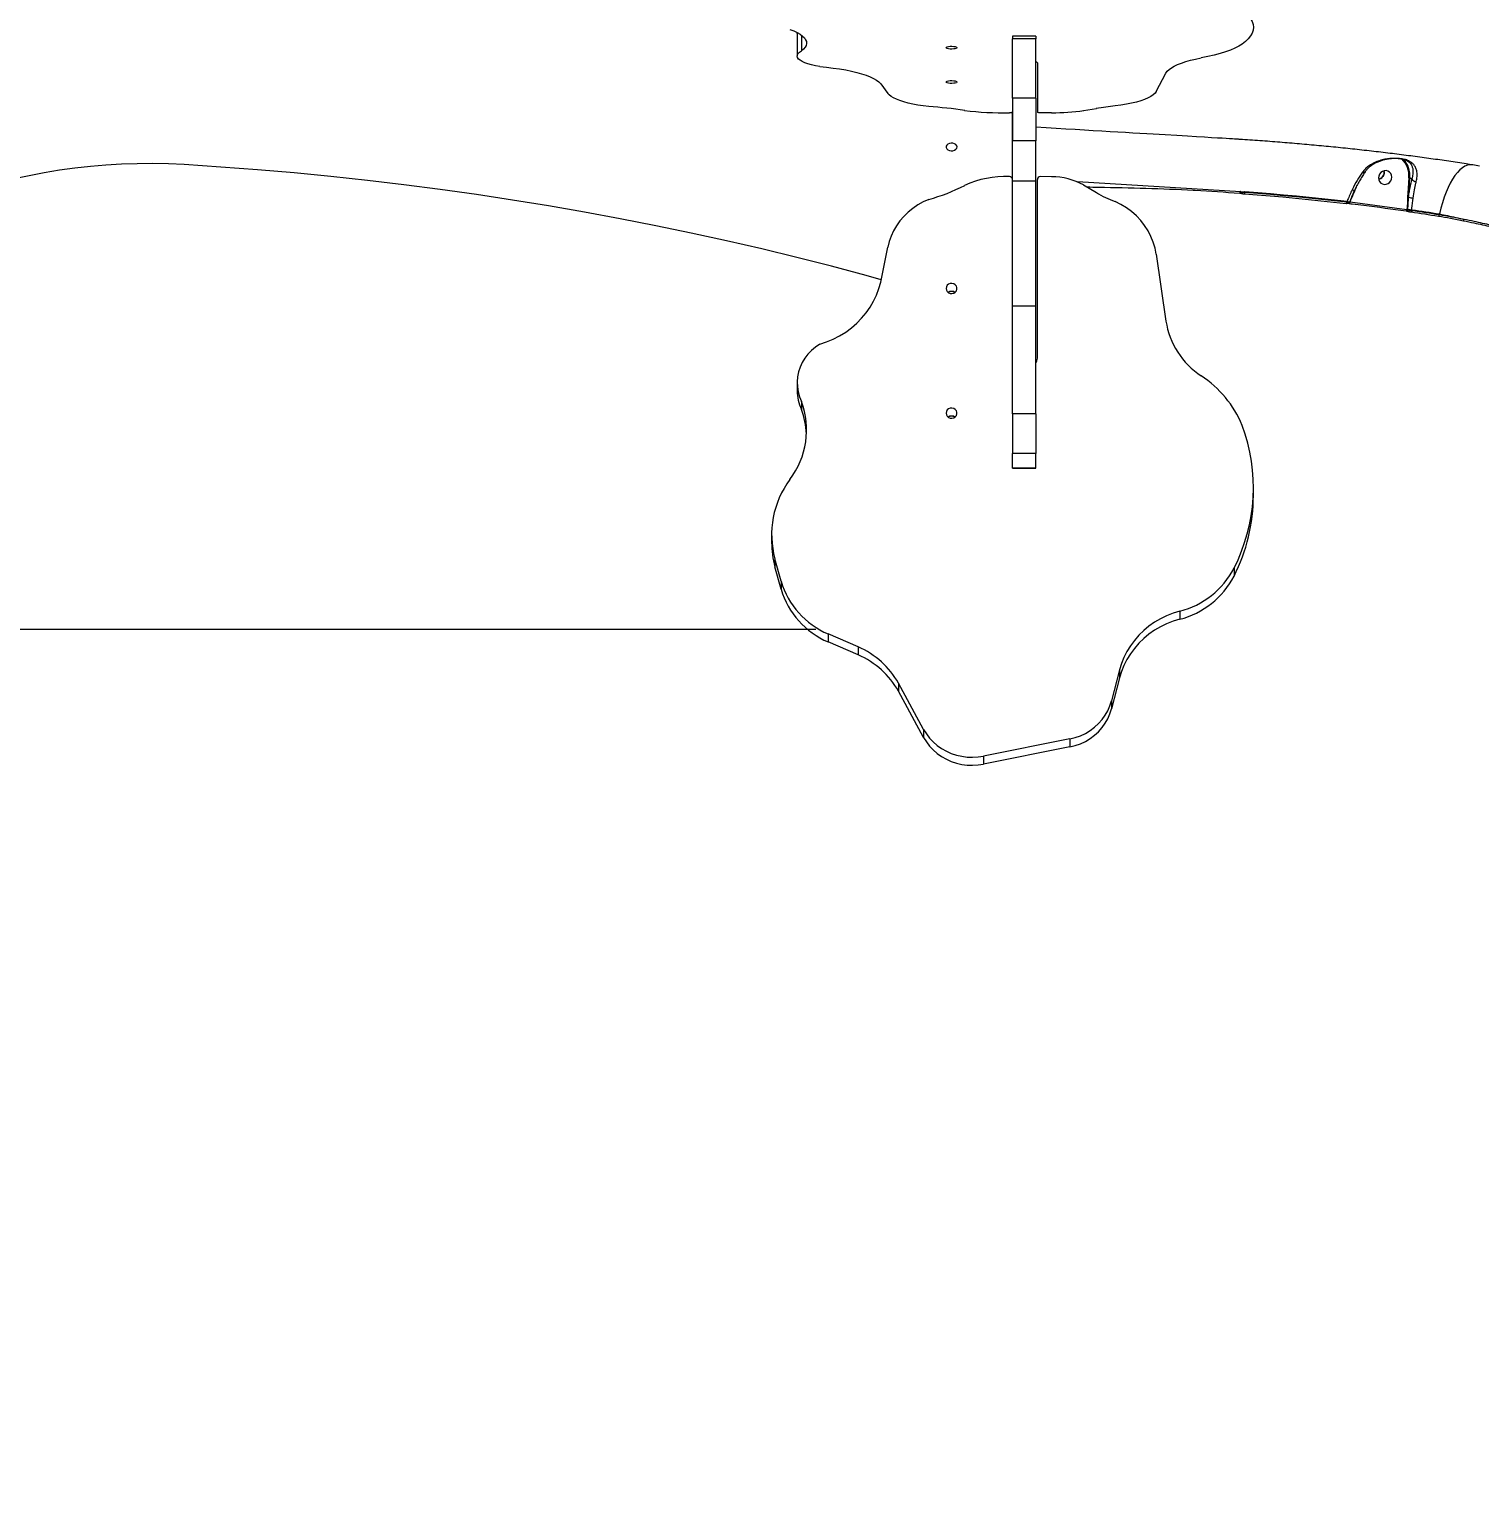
# Model space of a CAD drawing. Header units: millimetres. Extents: x -8422 to 28150, y -6982 to 5510.
# Drawn here: x 1630 to 2559, y 201 to 1146 of the extents above; entities that cross this region are included whole.
import ezdxf

# ---------------------------------------------------------------- set-up
doc = ezdxf.new("R2010")
doc.units = ezdxf.units.MM
for name, color, linetype in [('DIKOM_ОБЪЕКТ', 7, 'Continuous'), ('DIKOM_РАЗМЕР_ЗОНА', 7, 'Continuous'), ('DIKOM_РАЗМЕР_ОБЪЕКТА', 7, 'Continuous')]:
    doc.layers.add(name, color=color, linetype=linetype)
doc.styles.add('style1', font='arial.ttf', dxfattribs={"width": 0.8})
doc.dimstyles.new('1-50', dxfattribs={"dimtxt": 300, "dimasz": 200, "dimexe": 100, "dimexo": 0, "dimgap": 100, "dimtad": 1, "dimdec": 0, "dimtxsty": 'style1', "dimcen": 0, "dimclrd": 7, "dimclre": 7, "dimadec": 1, "dimazin": 2, "dimtfac": 1, "dimtdec": 0, "dimtmove": 1, "dimatfit": 3, "dimfxl": 0, "dimlwd": 25, "dimlwe": 18, "dimarcsym": 0})

# ---------------------------------------------------------------- blocks, each defined once
blk = doc.blocks.new('*D1')
at = {"layer": 'Defpoints', "color": 0, "transparency": 16777216}
for p in [(-5348.28, 1737.01), (6047.45, 1360.22), (6047.45, -3315.33)]:
    blk.add_point(p, dxfattribs=at)
at = {"layer": 'DIKOM_РАЗМЕР_ОБЪЕКТА', "color": 7, "lineweight": 18, "transparency": 16777216}
for p, q in [((-5348.28, 1737.01), (-5348.28, -3415.33)), ((6047.45, 1360.22), (6047.45, -3415.33))]:
    blk.add_line(p, q, dxfattribs=at)
at = {"layer": 'DIKOM_РАЗМЕР_ОБЪЕКТА', "color": 7, "lineweight": 25, "transparency": 16777216}
blk.add_line((-5148.28, -3315.33), (5847.45, -3315.33), dxfattribs=at)
at = {"layer": 'DIKOM_РАЗМЕР_ОБЪЕКТА', "color": 7, "transparency": 16777216}
for points in [[(-5148.28, -3282), (-5148.28, -3348.67), (-5348.28, -3315.33)], [(5847.45, -3282), (5847.45, -3348.67), (6047.45, -3315.33)]]:
    blk.add_solid(points, dxfattribs=at)
at = {"layer": 'DIKOM_РАЗМЕР_ОБЪЕКТА', "color": 0, "transparency": 16777216, "insert": (349.59, -3062.16), "char_height": 300, "attachment_point": 5, "style": 'style1'}
blk.add_mtext('11400', dxfattribs=at)
blk = doc.blocks.new('*D2')
at = {"layer": 'Defpoints', "color": 0, "transparency": 16777216}
for p in [(8043.93, 833.91), (-7345.5, 649.01), (8043.93, -5007.33)]:
    blk.add_point(p, dxfattribs=at)
at = {"layer": 'DIKOM_РАЗМЕР_ЗОНА', "color": 7, "lineweight": 18, "transparency": 16777216}
for p, q in [((8043.93, 833.91), (8043.93, -5107.33)), ((-7345.5, 649.01), (-7345.5, -5107.33))]:
    blk.add_line(p, q, dxfattribs=at)
at = {"layer": 'DIKOM_РАЗМЕР_ЗОНА', "color": 7, "lineweight": 25, "transparency": 16777216}
blk.add_line((-7145.5, -5007.33), (7843.93, -5007.33), dxfattribs=at)
at = {"layer": 'DIKOM_РАЗМЕР_ЗОНА', "color": 7, "transparency": 16777216}
for points in [[(-7145.5, -4974), (-7145.5, -5040.67), (-7345.5, -5007.33)], [(7843.93, -4974), (7843.93, -5040.67), (8043.93, -5007.33)]]:
    blk.add_solid(points, dxfattribs=at)
at = {"layer": 'DIKOM_РАЗМЕР_ЗОНА', "color": 0, "transparency": 16777216, "insert": (349.22, -4754.16), "char_height": 300, "attachment_point": 5, "style": 'style1'}
blk.add_mtext('15400', dxfattribs=at)

msp = doc.modelspace()

# ---------------------------------------------------------------- linework, layer by layer
at = {"layer": 'DIKOM_ОБЪЕКТ', "color": 7, "linetype": 'Continuous', "lineweight": 15}
for p, q in [((2121.74, 1143.89), (2121.81, 1144.42)), ((2121.74, 1143.89), (2121.74, 1129.4)), ((2124.49, 1142.75), (2124.49, 1132.7)), ((2274.71, 1142.19), (2259.71, 1142.19)), ((2259.71, 1142.19), (2259.71, 1140.54)), ((2274.71, 1140.54), (2259.71, 1140.54)), ((2259.71, 1102.44), (2259.71, 1140.54)), ((2274.71, 1142.19), (2274.71, 1140.54)), ((2274.71, 1102.44), (2274.71, 1140.54)), ((2275.71, 1125.07), (2275.71, 1093.55)), ((2351.92, 1106.72), (2358.16, 1118.52)), ((2175.35, 1111.63), (2179.78, 1105.51)), ((2274.71, 1102.44), (2259.71, 1102.44)), ((2259.71, 1102.44), (2259.71, 1075.08)), ((2274.71, 1102.44), (2274.71, 1075.08)), ((2259.71, 1050.41), (2259.71, 1093.51)), ((2284.86, 1093.05), (2277.72, 1093.03)), ((2305.36, 1094.48), (2313.53, 1095.84)), ((2274.71, 1075.08), (2259.71, 1075.08)), ((2259.71, 1049.26), (2259.71, 1075.08)), ((2274.71, 1049.26), (2274.71, 1075.08)), ((2274.71, 1049.26), (2259.71, 1049.26)), ((2259.71, 969.08), (2259.71, 1049.26)), ((2274.71, 969.08), (2274.71, 1049.26)), ((2275.71, 935.84), (2275.71, 1050.26)), ((2284.86, 1052.1), (2277.72, 1052.14)), ((2513.85, 1051.46), (2513.17, 1041.56)), ((2513.8, 1041.46), (2514.48, 1051.36)), ((2515.71, 1050.6), (2514.48, 1051.36)), ((2406.2, 1042.34), (2301.39, 1048.74)), ((2305.36, 1046.89), (2313.53, 1041.95)), ((2405.71, 1042.49), (2405.72, 1042.37)), ((2408.72, 1041.93), (2408.64, 1042.59)), ((2479.4, 1043.61), (2480.28, 1045.71)), ((2480.28, 1045.71), (2480.58, 1046.46)), ((2513.17, 1041.56), (2513.05, 1039.3)), ((2474.25, 1036.36), (2474, 1035.74)), ((2475.28, 1035.03), (2475.36, 1035.08)), ((2475.65, 1034.9), (2475.7, 1034.89)), ((2475.86, 1035.9), (2475.71, 1035.53)), ((2476.12, 1035.69), (2476.16, 1035.81)), ((2512.6, 1030.93), (2476.12, 1035.69)), ((2512.62, 1031.29), (2512.6, 1030.93)), ((2515.72, 1030.29), (2515.77, 1030.94)), ((2533.46, 1028.25), (2533.29, 1027.61)), ((2175.35, 984.62), (2179.78, 1006.85)), ((2351.92, 1002.45), (2358.16, 959.61)), ((2274.71, 969.08), (2259.71, 969.08)), ((2259.71, 900.09), (2259.71, 969.08)), ((2274.71, 900.09), (2274.71, 969.08)), ((2121.74, 920.12), (2121.74, 914.99)), ((2124.49, 908.14), (2124.49, 903.01)), ((2274.71, 900.09), (2259.71, 900.09)), ((2259.71, 900.09), (2259.71, 874.76)), ((2274.71, 900.09), (2274.71, 874.76)), ((2274.71, 874.76), (2259.71, 874.76)), ((2259.71, 865.42), (2259.71, 874.76)), ((2274.71, 865.42), (2274.71, 874.76)), ((2274.71, 865.42), (2259.71, 865.42)), ((2259.71, 865.42), (2259.71, 865.33)), ((2259.71, 865.33), (2274.71, 865.33)), ((2274.71, 865.42), (2274.71, 865.33)), ((2414.15, 847.9), (2414.15, 853.03)), ((2105.4, 822.91), (2105.4, 817.78)), ((2111.59, 792.85), (2107.54, 807.28)), ((2107.54, 807.28), (2107.54, 802.15)), ((2111.59, 787.72), (2107.54, 802.15)), ((2401.75, 801.29), (2401.75, 796.16)), ((2111.59, 792.85), (2111.59, 787.72)), ((2366.96, 773.7), (2366.96, 768.56)), ((2133.71, 762.01), (1489.71, 762.01)), ((2160.86, 750.78), (2141.66, 759.14)), ((2141.66, 759.14), (2141.66, 754.01)), ((2160.86, 745.65), (2141.66, 754.01)), ((2160.86, 750.78), (2160.86, 745.65)), ((2328.42, 736.15), (2323.28, 716.26)), ((2328.42, 731.02), (2323.28, 711.13)), ((2328.42, 736.15), (2328.42, 731.02)), ((2202.83, 697.96), (2186.67, 727.51)), ((2186.67, 727.51), (2186.67, 722.38)), ((2202.83, 692.83), (2186.67, 722.38)), ((2323.28, 716.26), (2323.28, 711.13)), ((2202.83, 697.96), (2202.83, 692.83)), ((2296.54, 691.86), (2241.23, 680.82)), ((2296.54, 691.86), (2296.54, 686.73)), ((2296.54, 686.73), (2241.23, 675.69)), ((2241.23, 680.82), (2241.23, 675.69))]:
    msp.add_line(p, q, dxfattribs=at)
at = {"layer": 'DIKOM_ОБЪЕКТ', "color": 7, "linetype": 'Continuous', "lineweight": 15, "flags": 128}
for points in [[(2401.75, 1162.13), (2404.63, 1160.44), (2407.14, 1158.7), (2409.28, 1156.94), (2411.04, 1155.15), (2412.41, 1153.33), (2413.38, 1151.5), (2413.97, 1149.66), (2414.15, 1147.81), (2413.94, 1145.96), (2413.33, 1144.12), (2412.33, 1142.29), (2410.93, 1140.48), (2409.15, 1138.69), (2406.98, 1136.93)], [(2117.08, 1146.5), (2119.59, 1145.49), (2121.8, 1144.42), (2123.67, 1143.32), (2125.2, 1142.18), (2126.38, 1141.02), (2127.2, 1139.83), (2127.66, 1138.63), (2127.75, 1137.42), (2127.48, 1136.22), (2126.84, 1135.03), (2125.84, 1133.85), (2124.49, 1132.7)], [(2217.21, 1134.77), (2217.4, 1135.06), (2217.95, 1135.33), (2218.8, 1135.53), (2219.85, 1135.65), (2221, 1135.67), (2222.12, 1135.6), (2223.08, 1135.44), (2223.79, 1135.2), (2224.16, 1134.92), (2224.16, 1134.62), (2223.79, 1134.34), (2223.08, 1134.1), (2222.12, 1133.94), (2221, 1133.87), (2219.85, 1133.89), (2218.8, 1134.01), (2217.95, 1134.21), (2217.4, 1134.48), (2217.21, 1134.77)], [(2406.98, 1136.93), (2404.84, 1135.64), (2402.33, 1134.39), (2399.49, 1133.19), (2396.32, 1132.05), (2392.83, 1130.98), (2389.06, 1129.97), (2385.01, 1129.03), (2380.71, 1128.18)], [(2136.26, 1122.6), (2133.47, 1123.11), (2130.92, 1123.7), (2128.63, 1124.36), (2126.63, 1125.07), (2124.95, 1125.85), (2123.61, 1126.66), (2122.62, 1127.51), (2122, 1128.37), (2121.75, 1129.26), (2121.88, 1130.14), (2122.38, 1131.02), (2123.25, 1131.87), (2124.49, 1132.7)], [(2274.71, 1125.92), (2275.25, 1125.66), (2275.6, 1125.37), (2275.71, 1125.07)], [(2358.16, 1118.52), (2358.95, 1119.66), (2360.1, 1120.78), (2361.59, 1121.88), (2363.42, 1122.93), (2365.58, 1123.95), (2368.06, 1124.92), (2370.82, 1125.83), (2373.87, 1126.68), (2377.17, 1127.46), (2380.71, 1128.18)], [(2136.26, 1122.6), (2140.65, 1122.2), (2144.89, 1121.72), (2148.97, 1121.14), (2152.86, 1120.48), (2156.52, 1119.74), (2159.94, 1118.92), (2163.09, 1118.04), (2165.95, 1117.09), (2168.51, 1116.08), (2170.74, 1115.03), (2172.63, 1113.93), (2174.17, 1112.8), (2175.35, 1111.63)], [(2217.21, 1112.77), (2217.4, 1113.06), (2217.95, 1113.33), (2218.8, 1113.53), (2219.85, 1113.65), (2221, 1113.67), (2222.12, 1113.6), (2223.08, 1113.44), (2223.79, 1113.2), (2224.16, 1112.92), (2224.16, 1112.62), (2223.79, 1112.34), (2223.08, 1112.1), (2222.12, 1111.94), (2221, 1111.87), (2219.85, 1111.89), (2218.8, 1112.01), (2217.95, 1112.21), (2217.4, 1112.48), (2217.21, 1112.77)], [(2351.92, 1106.72), (2351.15, 1105.65), (2350.02, 1104.59), (2348.52, 1103.57), (2346.67, 1102.59), (2344.49, 1101.65), (2341.99, 1100.77), (2339.2, 1099.95), (2336.13, 1099.2), (2332.81, 1098.52), (2329.27, 1097.93), (2325.54, 1097.42)], [(2206.09, 1097.06), (2202.51, 1097.51), (2199.1, 1098.03), (2195.88, 1098.63), (2192.88, 1099.3), (2190.13, 1100.04), (2187.64, 1100.84), (2185.43, 1101.69), (2183.53, 1102.59), (2181.95, 1103.53), (2180.69, 1104.51), (2179.78, 1105.51)], [(2259.71, 1093.53), (2259.67, 1093.43), (2259.57, 1093.33), (2259.39, 1093.25), (2259.15, 1093.17), (2258.86, 1093.1), (2258.53, 1093.06), (2258.17, 1093.02), (2257.79, 1093.01)], [(2277.72, 1093.03), (2277.33, 1093.04), (2276.95, 1093.07), (2276.61, 1093.12), (2276.3, 1093.18), (2276.05, 1093.26), (2275.86, 1093.35), (2275.75, 1093.45), (2275.71, 1093.55)], [(2224.22, 1071.16), (2224.03, 1071.97), (2223.48, 1072.69), (2222.63, 1073.24), (2221.58, 1073.57), (2220.43, 1073.63), (2219.31, 1073.43), (2218.35, 1072.99), (2217.64, 1072.34), (2217.27, 1071.57), (2217.27, 1070.76), (2217.64, 1069.98), (2218.35, 1069.34), (2219.31, 1068.89), (2220.43, 1068.69), (2221.58, 1068.76), (2222.63, 1069.09), (2223.48, 1069.64), (2224.03, 1070.36), (2224.22, 1071.16)], [(1728.79, 1059.83), (1718.79, 1060.27), (1708.76, 1060.46), (1698.73, 1060.39), (1688.72, 1060.06), (1678.72, 1059.47), (1668.77, 1058.63), (1658.86, 1057.53), (1649.01, 1056.19), (1639.24, 1054.59), (1629.56, 1052.74), (1619.98, 1050.64), (1610.51, 1048.3), (1601.17, 1045.72), (1591.97, 1042.9), (1582.91, 1039.85), (1574.02, 1036.57), (1565.3, 1033.06), (1556.77, 1029.34), (1548.43, 1025.39)], [(2175.65, 986.11), (2165.91, 988.79), (2143.74, 994.7), (2121.46, 1000.37), (2099.05, 1005.81), (2076.54, 1011.01), (2053.91, 1015.97), (2031.19, 1020.7), (2008.37, 1025.18), (1985.45, 1029.42), (1962.45, 1033.41), (1939.37, 1037.16), (1916.21, 1040.67), (1892.98, 1043.93), (1869.68, 1046.95), (1846.32, 1049.71), (1822.91, 1052.24), (1799.44, 1054.51), (1775.93, 1056.53), (1752.38, 1058.31), (1728.79, 1059.83)], [(2554.25, 1059.72), (2552.86, 1059.77), (2551.3, 1059.48), (2549.71, 1058.83), (2548.1, 1057.83), (2546.5, 1056.49), (2544.91, 1054.82), (2543.34, 1052.83), (2541.82, 1050.54), (2540.36, 1047.98), (2538.96, 1045.16), (2537.65, 1042.12), (2536.43, 1038.88), (2535.32, 1035.46), (2534.33, 1031.91), (2533.46, 1028.25)], [(2498.07, 1047.17), (2499.29, 1047.25), (2500.46, 1047.68), (2501.48, 1048.43), (2502.28, 1049.43), (2502.78, 1050.6), (2502.96, 1051.86), (2502.78, 1053.09), (2502.27, 1054.19), (2501.47, 1055.09), (2500.45, 1055.7), (2499.28, 1055.97), (2498.06, 1055.89), (2496.9, 1055.45), (2495.87, 1054.71), (2495.08, 1053.71), (2494.57, 1052.53), (2494.4, 1051.28), (2494.57, 1050.05), (2495.08, 1048.94), (2495.88, 1048.05), (2496.91, 1047.44), (2498.07, 1047.17)], [(2405.47, 1041.56), (2405.5, 1041.55), (2405.54, 1041.58), (2405.57, 1041.64), (2405.61, 1041.74), (2405.64, 1041.86), (2405.67, 1042.01), (2405.7, 1042.18), (2405.72, 1042.37)], [(2408.44, 1041.12), (2408.47, 1041.11), (2408.51, 1041.14), (2408.55, 1041.2), (2408.59, 1041.3), (2408.63, 1041.42), (2408.67, 1041.58), (2408.69, 1041.75), (2408.72, 1041.93)], [(2408.44, 1041.12), (2416.69, 1040.49), (2424.91, 1039.81), (2433.1, 1039.1), (2441.26, 1038.35), (2449.39, 1037.56), (2457.49, 1036.72), (2465.55, 1035.85), (2473.58, 1034.94)], [(2408.64, 1042.59), (2416.95, 1041.95), (2425.23, 1041.27), (2433.48, 1040.55), (2441.71, 1039.8), (2449.9, 1039), (2458.05, 1038.16), (2466.17, 1037.28), (2474.25, 1036.36)], [(2474, 1035.74), (2465.96, 1036.65), (2457.88, 1037.52), (2449.77, 1038.36), (2441.62, 1039.15), (2433.44, 1039.9), (2425.23, 1040.62), (2416.99, 1041.29), (2408.72, 1041.93)], [(2479.4, 1043.61), (2479.33, 1043.64), (2479.26, 1043.66), (2479.21, 1043.68), (2479.16, 1043.7), (2479.13, 1043.71), (2479.1, 1043.71), (2479.1, 1043.71), (2479.1, 1043.7)], [(2206.09, 1037.51), (2202.51, 1035.9), (2199.1, 1034), (2195.88, 1031.82), (2192.88, 1029.39), (2190.13, 1026.7), (2187.64, 1023.8), (2185.43, 1020.7), (2183.53, 1017.43), (2181.95, 1014.02), (2180.69, 1010.48), (2179.78, 1006.85)], [(2351.92, 1002.45), (2351.15, 1006.35), (2350.02, 1010.17), (2348.52, 1013.88), (2346.67, 1017.45), (2344.49, 1020.85), (2341.99, 1024.05), (2339.2, 1027.03), (2336.13, 1029.75), (2332.81, 1032.21), (2329.27, 1034.37), (2325.54, 1036.23)], [(2473.58, 1034.94), (2473.63, 1034.93), (2473.69, 1034.96), (2473.76, 1035.02), (2473.82, 1035.11), (2473.87, 1035.24), (2473.92, 1035.39), (2473.97, 1035.55), (2474, 1035.74)], [(2475.7, 1034.89), (2475.72, 1034.89), (2475.78, 1034.91), (2475.85, 1034.97), (2475.91, 1035.07), (2475.98, 1035.19), (2476.03, 1035.34), (2476.08, 1035.51), (2476.12, 1035.69)], [(2512.11, 1030.15), (2512.17, 1030.13), (2512.24, 1030.16), (2512.31, 1030.22), (2512.38, 1030.31), (2512.44, 1030.43), (2512.5, 1030.58), (2512.56, 1030.75), (2512.6, 1030.93)], [(2513.1, 1030.73), (2513.11, 1030.85), (2513.14, 1031.23)], [(2515.2, 1029.51), (2515.27, 1029.49), (2515.34, 1029.52), (2515.42, 1029.58), (2515.49, 1029.67), (2515.56, 1029.79), (2515.62, 1029.94), (2515.68, 1030.11), (2515.72, 1030.29)], [(2533.29, 1027.61), (2531.11, 1027.96), (2528.92, 1028.3), (2526.73, 1028.64), (2524.54, 1028.97), (2522.34, 1029.31), (2520.14, 1029.64), (2517.93, 1029.96), (2515.72, 1030.29)], [(2515.77, 1030.94), (2517.99, 1030.61), (2520.21, 1030.29), (2522.43, 1029.95), (2524.64, 1029.62), (2526.85, 1029.28), (2529.06, 1028.94), (2531.26, 1028.6), (2533.46, 1028.25)], [(2515.2, 1029.51), (2517.4, 1029.18), (2519.61, 1028.86), (2521.8, 1028.53), (2524, 1028.2), (2526.19, 1027.86), (2528.37, 1027.52), (2530.55, 1027.18), (2532.73, 1026.84)], [(2532.73, 1026.84), (2532.8, 1026.83), (2532.88, 1026.85), (2532.96, 1026.91), (2533.04, 1027), (2533.12, 1027.12), (2533.19, 1027.27), (2533.24, 1027.43), (2533.29, 1027.61)], [(2136.26, 944.78), (2140.65, 946.23), (2144.89, 948.01), (2148.97, 950.1), (2152.86, 952.5), (2156.52, 955.19), (2159.94, 958.15), (2163.09, 961.36), (2165.95, 964.8), (2168.51, 968.45), (2170.74, 972.28), (2172.63, 976.27), (2174.17, 980.39), (2175.35, 984.62)], [(2217.21, 980.49), (2217.4, 979.42), (2217.95, 978.47), (2218.8, 977.73), (2219.85, 977.3), (2221, 977.21), (2222.12, 977.48), (2223.08, 978.07), (2223.79, 978.92), (2224.16, 979.95), (2224.16, 981.03), (2223.79, 982.05), (2223.08, 982.91), (2222.12, 983.5), (2221, 983.76), (2219.85, 983.68), (2218.8, 983.24), (2217.95, 982.51), (2217.4, 981.55), (2217.21, 980.49)], [(2136.26, 944.78), (2133.47, 942.93), (2130.92, 940.8), (2128.63, 938.42), (2126.63, 935.81), (2124.95, 933.01), (2123.61, 930.06), (2122.62, 926.99), (2122, 923.83), (2121.75, 920.63), (2121.88, 917.42), (2122.38, 914.24), (2123.25, 911.14), (2124.49, 908.14)], [(2217.21, 900.61), (2217.4, 899.55), (2217.95, 898.59), (2218.8, 897.86), (2219.85, 897.42), (2221, 897.34), (2222.12, 897.6), (2223.08, 898.19), (2223.79, 899.05), (2224.16, 900.07), (2224.16, 901.15), (2223.79, 902.18), (2223.08, 903.03), (2222.12, 903.63), (2221, 903.89), (2219.85, 903.8), (2218.8, 903.37), (2217.95, 902.63), (2217.4, 901.68), (2217.21, 900.61)], [(2366.96, 773.7), (2362.71, 772.39), (2358.58, 770.77), (2354.61, 768.83), (2350.81, 766.6), (2347.22, 764.09), (2343.87, 761.31), (2340.76, 758.28), (2337.92, 755.03), (2335.38, 751.57), (2333.14, 747.93), (2331.23, 744.13), (2329.65, 740.19), (2328.42, 736.15)], [(2366.96, 768.56), (2362.71, 767.26), (2358.58, 765.64), (2354.61, 763.7), (2350.81, 761.47), (2347.22, 758.96), (2343.87, 756.18), (2340.76, 753.15), (2337.92, 749.9), (2335.38, 746.44), (2333.14, 742.8), (2331.23, 739), (2329.65, 735.06), (2328.42, 731.02)], [(2296.54, 691.86), (2299.99, 692.72), (2303.33, 693.91), (2306.52, 695.42), (2309.54, 697.22), (2312.34, 699.3), (2314.9, 701.64), (2317.2, 704.21), (2319.2, 706.99), (2320.89, 709.94), (2322.26, 713.05), (2323.28, 716.26)], [(2296.54, 686.73), (2299.99, 687.59), (2303.33, 688.78), (2306.52, 690.28), (2309.54, 692.09), (2312.34, 694.17), (2314.9, 696.51), (2317.2, 699.08), (2319.2, 701.86), (2320.89, 704.81), (2322.26, 707.92), (2323.28, 711.13)], [(2202.83, 697.96), (2204.59, 695.1), (2206.65, 692.43), (2208.98, 689.96), (2211.56, 687.72), (2214.37, 685.74), (2217.38, 684.03), (2220.55, 682.62), (2223.86, 681.51), (2227.27, 680.71), (2230.74, 680.25), (2234.25, 680.11), (2237.76, 680.3), (2241.23, 680.82)], [(2202.83, 692.83), (2204.59, 689.97), (2206.65, 687.3), (2208.98, 684.83), (2211.56, 682.59), (2214.37, 680.61), (2217.38, 678.9), (2220.55, 677.49), (2223.86, 676.38), (2227.27, 675.58), (2230.74, 675.11), (2234.25, 674.98), (2237.76, 675.17), (2241.23, 675.69)]]:
    msp.add_lwpolyline(points, dxfattribs=at)
at = {"layer": 'DIKOM_ОБЪЕКТ', "color": 7, "linetype": 'Continuous', "lineweight": 15}
for centre, radius, start, end in [((2178.63, 731.87), 366.23, 82.06789, 85.69992), ((2342.04, 924.69), 173.52, 95.45716, 99.46457), ((2255.08, 1306.42), 213.43, 262.98282, 270.7269), ((2284.77, 1242.98), 149.93, 270.03723, 277.9356), ((2498.92, 1052.69), 14.98, 355.32131, 46.18456), ((2499.03, 1052.62), 15.5, 355.36239, 43.09782), ((2255.44, 989.51), 62.76, 87.85668, 114.796), ((2257.78, 1050.28), 1.95, 1.97595, 89.8392), ((2277.65, 1050.19), 1.95, 87.70343, 177.90269), ((2284.21, 1006.57), 45.53, 62.30227, 89.17591), ((2484.76, 1056.27), 1.47, 243.7642, 313.50126), ((2513.91, 1049.83), 1.64, 69.75512, 92.20405), ((2518.5, 1052.21), 3.23, 209.97196, 271.42018), ((2173.26, 1155.86), 122.83, 285.50584, 297.06357), ((2346.66, 1096.06), 63.46, 238.51713, 250.55198), ((2406.01, 1040.73), 1.79, 84.40505, 99.71088), ((2407.13, 1051.25), 8.8, 263.82426, 279.8954), ((2406.99, 1042.1), 0.763, 178.93789, 265.38477), ((2478.44, 1045.41), 1.97, 239.93562, 289.28757), ((2513.23, 1039.93), 1.63, 69.74153, 92.21764), ((2476.86, 1042.36), 6.54, 246.48829, 261.15386), ((2474.8, 1035.88), 0.974, 304.87179, 338.79588), ((2475.62, 1034.55), 1.37, 66.7016, 80.02434), ((2512.63, 1028.96), 2.33, 77.33967, 90.04146), ((2513.15, 1037.5), 1.8, 73.94519, 93.17252), ((2513.82, 1030.54), 0.739, 165.71388, 255.50965), ((2515.72, 1042.46), 11.52, 257.05301, 270.24623), ((2516.43, 1043.59), 5.17, 237.5299, 271.86818), ((2546.89, 1024.96), 2.3, 332.13539, 354.33782), ((2220.71, 974.97), 3.67, 52.91563, 127.08437), ((2220.71, 973.82), 4.65, 61.52304, 118.47695), ((2408.8, 967.47), 51.29, 188.81542, 236.79749), ((2270.34, 935.85), 5.37, 324.44119, 359.92797), ((2341.5, 865.3), 71.06, 22.75886, 56.50358), ((2075.01, 889.89), 52.78, 322.85859, 20.23894), ((2149.36, 915.02), 27.62, 180.05936, 205.76073), ((2075.14, 884.72), 52.62, 2.83785, 20.33682), ((2220.71, 895.1), 3.67, 52.91552, 127.08448), ((2220.71, 893.95), 4.65, 61.52293, 118.47706), ((2300.22, 853.01), 113.95, 333.00357, 20.4307), ((2163.88, 822.92), 58.5, 143.134, 195.50135), ((2299.54, 848.04), 114.63, 333.08566, 359.92694), ((2163.5, 817.79), 58.1, 180.00862, 195.61232), ((2353.65, 826.32), 54.29, 284.19125, 332.53287), ((2353.65, 821.19), 54.29, 284.19125, 332.53287), ((2162.2, 807.85), 52.87, 196.4827, 247.13335), ((2162.2, 802.72), 52.87, 196.4827, 247.13335), ((2139.81, 701.4), 53.68, 29.10042, 66.90442), ((2139.81, 696.27), 53.68, 29.10042, 66.90442)]:
    msp.add_arc(centre, radius, start, end, dxfattribs=at)
for points, knots in [([(2559.1, 1058.93), (2556.26, 1059.39), (2549.76, 1060.43), (2539.39, 1062), (2528.02, 1063.63), (2516.45, 1065.2), (2504.72, 1066.7), (2492.81, 1068.14), (2480.75, 1069.5), (2468.54, 1070.78), (2456.19, 1071.99), (2443.71, 1073.12), (2431.11, 1074.17), (2418.4, 1075.13), (2407.43, 1075.89), (2400.7, 1076.32), (2357.55, 1078.86), (2338.16, 1080.01), (2310.55, 1081.64), (2274.71, 1083.75)], [0, 0, 0, 0, 0.0427694, 0.098037, 0.1535321, 0.2092422, 0.2651547, 0.3212576, 0.3775389, 0.4339865, 0.4905894, 0.5473359, 0.6042149, 0.6612156, 0.7183274, 0.7508203, 0.7508203, 0.7508203, 0.7654225, 0.7654225, 0.7654225, 0.7654225]), ([(2518.58, 1048.99), (2518.8, 1050.08), (2519.25, 1052.3), (2519.13, 1054.29), (2518.84, 1056.06), (2518.39, 1057.62), (2517.36, 1059.41), (2516.01, 1060.85), (2514.59, 1061.83), (2513.07, 1062.55), (2511.31, 1063.16), (2508.78, 1063.68), (2505.84, 1063.89), (2503.23, 1063.85), (2500.54, 1063.63), (2497.44, 1063.1), (2494.03, 1062.12), (2490.78, 1060.71), (2488.03, 1058.99), (2485.77, 1057.07), (2484.67, 1055.66), (2484.11, 1054.96)], [0, 0, 0, 0, 0.07132, 0.145533, 0.151142, 0.216683, 0.283549, 0.337208, 0.391821, 0.425165, 0.459114, 0.513457, 0.567942, 0.604075, 0.641128, 0.702245, 0.764912, 0.83024, 0.896871, 0.947989, 1, 1, 1, 1]), ([(2513.13, 1061.98), (2513.02, 1062.06), (2512.66, 1062.3), (2511.87, 1062.65), (2510.79, 1063.02), (2509.61, 1063.31), (2508.3, 1063.52), (2506.85, 1063.66), (2505.26, 1063.72), (2503.54, 1063.68), (2501.68, 1063.53), (2499.73, 1063.25), (2497.65, 1062.81), (2495.47, 1062.16), (2493.24, 1061.27), (2491.07, 1060.13), (2489.05, 1058.75), (2487.33, 1057.16), (2486.24, 1055.97), (2485.83, 1055.27), (2485.79, 1055.2)], [0, 0, 0, 0, 0.024193, 0.075857, 0.122028, 0.164653, 0.204971, 0.247421, 0.291493, 0.339903, 0.39311, 0.450825, 0.514028, 0.587043, 0.664637, 0.747356, 0.831763, 0.913266, 0.991151, 1, 1, 1, 1]), ([(2513.13, 1061.98), (2513.54, 1061.7), (2514.42, 1061.11), (2515.36, 1059.89), (2516.11, 1058.33), (2516.5, 1056.25), (2516.49, 1053.73), (2515.97, 1051.64), (2515.71, 1050.6)], [0, 0, 0, 0, 0.121108, 0.259417, 0.432174, 0.604917, 0.802658, 1, 1, 1, 1]), ([(2484.11, 1054.96), (2482.98, 1053.26), (2480.69, 1049.83), (2478.52, 1045.81), (2477.46, 1043.72), (2477.46, 1043.71)], [0, 0, 0, 0, 0.491397, 0.997067, 1, 1, 1, 1]), ([(2485.78, 1055.2), (2485.28, 1054.44), (2484.2, 1052.83), (2482.57, 1050.13), (2480.92, 1047.16), (2479.76, 1044.95), (2479.18, 1043.71), (2479.1, 1043.55)], [0, 0, 0, 0, 0.218351, 0.46532, 0.714118, 0.964038, 1, 1, 1, 1]), ([(2494.57, 1050.42), (2494.99, 1050.57), (2495.88, 1050.89), (2496.98, 1051.92), (2497.74, 1053.24), (2498.07, 1054.6), (2497.92, 1055.42), (2497.86, 1055.76)], [0, 0, 0, 0, 0.198425, 0.415062, 0.631706, 0.848341, 1, 1, 1, 1]), ([(2497.85, 1055.76), (2497.91, 1055.5), (2498.07, 1054.77), (2497.82, 1053.48), (2497.14, 1052.1), (2496.04, 1051.06), (2495.12, 1050.48), (2494.6, 1050.42), (2494.57, 1050.42)], [0, 0, 0, 0, 0.117278, 0.333722, 0.550166, 0.766614, 0.983058, 1, 1, 1, 1]), ([(2515.71, 1050.6), (2515.25, 1048.78), (2514.53, 1045.9), (2514, 1042.66), (2513.8, 1041.46)], [0, 0, 0, 0, 0.629898, 1, 1, 1, 1]), ([(2307.58, 1045.55), (2310.02, 1045.5), (2312.46, 1045.45), (2314.91, 1045.4), (2335.17, 1044.98), (2355.44, 1044.55), (2375.65, 1043.48), (2376.06, 1043.46), (2386.01, 1042.93), (2395.95, 1042.23), (2405.47, 1041.56)], [-1.541968, -1.541968, -1.541968, -1.541968, -1.35198, -1.35198, -1.35198, 0.223977, 0.223977, 0.223977, 0.256128, 1, 1, 1, 1]), ([(2405.47, 1041.56), (2405.52, 1041.55), (2405.73, 1041.54), (2406.12, 1041.49), (2406.59, 1041.42), (2406.82, 1041.37), (2406.93, 1041.34)], [0, 0, 0, 0, 0.081044, 0.390829, 0.695127, 1, 1, 1, 1]), ([(2406.23, 1042.12), (2406.19, 1042.14), (2406.11, 1042.18), (2405.94, 1042.26), (2405.81, 1042.32), (2405.74, 1042.36), (2405.72, 1042.37)], [0, 0, 0, 0, 0.286569, 0.589811, 0.913751, 1, 1, 1, 1]), ([(2406.23, 1042.12), (2406.22, 1042.18), (2406.21, 1042.31), (2406.19, 1042.44), (2406.18, 1042.51)], [0, 0, 0, 0, 0.487714, 1, 1, 1, 1]), ([(2408.72, 1041.93), (2408.62, 1041.93), (2408.24, 1041.92), (2407.57, 1041.95), (2406.79, 1042.01), (2406.42, 1042.08), (2406.23, 1042.12)], [0, 0, 0, 0, 0.109227, 0.407943, 0.7031, 1, 1, 1, 1]), ([(2406.93, 1041.34), (2407.04, 1041.31), (2407.27, 1041.26), (2407.74, 1041.19), (2408.15, 1041.14), (2408.37, 1041.13), (2408.44, 1041.12)], [0, 0, 0, 0, 0.295408, 0.590361, 0.89014, 1, 1, 1, 1]), ([(2477.46, 1043.71), (2476.96, 1042.65), (2475.96, 1040.52), (2474.94, 1038.02), (2474.37, 1036.63), (2474.25, 1036.36)], [0, 0, 0, 0, 0.443898, 0.891112, 1, 1, 1, 1]), ([(2478.33, 1041.9), (2477.94, 1040.98), (2477.09, 1038.98), (2476.29, 1036.97), (2475.86, 1035.9)], [0, 0, 0, 0, 0.465525, 1, 1, 1, 1]), ([(2476.16, 1035.81), (2476.91, 1037.66), (2477.96, 1040.27), (2479.08, 1042.86), (2479.4, 1043.61)], [0, 0, 0, 0, 0.708823, 1, 1, 1, 1]), ([(2479.1, 1043.55), (2478.78, 1042.88), (2478.23, 1041.76), (2477.76, 1040.59), (2477.57, 1040.12)], [0, 0, 0, 0, 0.601791, 1, 1, 1, 1]), ([(2513.65, 1039.23), (2513.67, 1039.55), (2513.71, 1040.3), (2513.77, 1041.04), (2513.8, 1041.46)], [0, 0, 0, 0, 0.435292, 1, 1, 1, 1]), ([(2516.6, 1038.42), (2516.86, 1040.22), (2517.33, 1043.53), (2518.06, 1046.95), (2518.49, 1048.62), (2518.58, 1048.99)], [0, 0, 0, 0, 0.478687, 0.884379, 1, 1, 1, 1]), ([(2475.28, 1035.03), (2475.22, 1035), (2475.1, 1034.94), (2474.9, 1034.89), (2474.64, 1034.86), (2474.26, 1034.87), (2473.77, 1034.91), (2473.47, 1034.95), (2473.38, 1034.96)], [0, 0, 0, 0, 0.087592, 0.18952, 0.317342, 0.594685, 0.891256, 1, 1, 1, 1]), ([(2475.71, 1035.53), (2475.7, 1035.52), (2475.63, 1035.5), (2475.36, 1035.5), (2474.78, 1035.58), (2474.26, 1035.68), (2474, 1035.74)], [0, 0, 0, 0, 0.0814, 0.385795, 0.693731, 1, 1, 1, 1]), ([(2475.7, 1034.89), (2475.65, 1034.89), (2475.48, 1034.91), (2475.24, 1034.93), (2475.06, 1034.94), (2475, 1034.93), (2475.01, 1034.93), (2475.01, 1034.93)], [0, 0, 0, 0, 0.120727, 0.498464, 0.775073, 0.952974, 1, 1, 1, 1]), ([(2475.14, 1034.97), (2475.15, 1034.97), (2475.17, 1034.97), (2475.19, 1034.99), (2475.22, 1035)], [0, 0, 0, 0, 0.210926, 1, 1, 1, 1]), ([(2475.65, 1034.9), (2476.28, 1034.83), (2479.4, 1034.47), (2491.57, 1033.03), (2503.08, 1031.41), (2512.11, 1030.15)], [0, 0, 0, 0, 0.051226, 0.256128, 1, 1, 1, 1]), ([(2476.12, 1035.69), (2476.05, 1035.67), (2475.93, 1035.63), (2475.79, 1035.58), (2475.73, 1035.54), (2475.71, 1035.53), (2475.71, 1035.53)], [0, 0, 0, 0, 0.33449, 0.654956, 0.951894, 1, 1, 1, 1]), ([(2512.11, 1030.15), (2512.16, 1030.14), (2512.37, 1030.11), (2512.76, 1030.04), (2513.25, 1029.93), (2513.5, 1029.86), (2513.63, 1029.83)], [0, 0, 0, 0, 0.096382, 0.398542, 0.699084, 1, 1, 1, 1]), ([(2513.1, 1030.73), (2513.06, 1030.74), (2512.97, 1030.77), (2512.81, 1030.84), (2512.68, 1030.89), (2512.62, 1030.92), (2512.6, 1030.93)], [0, 0, 0, 0, 0.293048, 0.592361, 0.900571, 1, 1, 1, 1]), ([(2513.05, 1039.3), (2512.97, 1037.33), (2512.85, 1034.66), (2512.67, 1032), (2512.62, 1031.29)], [0, 0, 0, 0, 0.735303, 1, 1, 1, 1]), ([(2515.72, 1030.29), (2515.61, 1030.3), (2515.24, 1030.33), (2514.56, 1030.42), (2513.74, 1030.56), (2513.31, 1030.67), (2513.1, 1030.73)], [0, 0, 0, 0, 0.120955, 0.414449, 0.706954, 1, 1, 1, 1]), ([(2513.14, 1031.23), (2513.16, 1031.56), (2513.27, 1033.19), (2513.46, 1035.86), (2513.59, 1038.2), (2513.65, 1039.23)], [0, 0, 0, 0, 0.122282, 0.61142, 1, 1, 1, 1]), ([(2515.77, 1030.94), (2515.79, 1031.24), (2515.96, 1033.8), (2516.3, 1036.25), (2516.6, 1038.42)], [0, 0, 0, 0, 0.117858, 1, 1, 1, 1]), ([(2513.63, 1029.83), (2513.76, 1029.79), (2514.02, 1029.72), (2514.51, 1029.62), (2514.91, 1029.55), (2515.13, 1029.52), (2515.2, 1029.51)], [0, 0, 0, 0, 0.292735, 0.585106, 0.87885, 1, 1, 1, 1]), ([(2532.73, 1026.84), (2535.32, 1026.41), (2539.23, 1025.76), (2544.71, 1024.73), (2547.52, 1024.16), (2548.92, 1023.88)], [0, 0, 0, 0, 0.492761, 0.74638, 1, 1, 1, 1]), ([(2549.18, 1024.73), (2546.5, 1025.26), (2542.45, 1026.06), (2537.17, 1026.99), (2534.58, 1027.41), (2533.29, 1027.61)], [0, 0, 0, 0, 0.492807, 0.746404, 1, 1, 1, 1]), ([(2533.46, 1028.25), (2535.18, 1027.89), (2538.55, 1027.18), (2543.84, 1025.99), (2547.39, 1025.15), (2549.18, 1024.73)], [0, 0, 0, 0, 0.339543, 0.667761, 1, 1, 1, 1]), ([(2548.92, 1023.88), (2551.13, 1023.43), (2555.19, 1022.58), (2561.07, 1021.29), (2566.5, 1020.06), (2571.74, 1018.86), (2576.74, 1017.73), (2581.43, 1016.67), (2585.78, 1015.73), (2589.72, 1014.94), (2593.25, 1014.29), (2595.18, 1014), (2596.15, 1013.85)], [0, 0, 0, 0, 0.116681, 0.215084, 0.313798, 0.412201, 0.510061, 0.608226, 0.706084, 0.803954, 0.902133, 1, 1, 1, 1]), ([(2595.46, 1014.92), (2594.51, 1015.06), (2592.62, 1015.34), (2589.16, 1015.98), (2585.31, 1016.76), (2581.04, 1017.68), (2576.45, 1018.71), (2571.55, 1019.82), (2566.41, 1020.99), (2561.09, 1022.19), (2555.32, 1023.46), (2551.34, 1024.28), (2549.18, 1024.73)], [0, 0, 0, 0, 0.097772, 0.195856, 0.293632, 0.391457, 0.489593, 0.587424, 0.685897, 0.78468, 0.883155, 1, 1, 1, 1])]:
    msp.add_open_spline(points, degree=3, knots=knots, dxfattribs=at)

# ---------------------------------------------------------------- dimensions: what is measured, and where the dimension line sits
at = {"layer": 'DIKOM_РАЗМЕР_ЗОНА'}
dim = msp.add_linear_dim(base=(8043.93, -5007.33), p1=(-7345.5, 649.01), p2=(8043.93, 833.91), text='15400', dimstyle='1-50', override={"dimscale": 1, "dimtix": 0, "dimtofl": 1, "dimtmove": 1, "dimatfit": 3}, dxfattribs=at)
dim.commit()
dim.dimension.update_dxf_attribs({"geometry": '*D2', "text_midpoint": (349.22, -4754.16)})
at = {"layer": 'DIKOM_РАЗМЕР_ОБЪЕКТА'}
dim = msp.add_linear_dim(base=(6047.45, -3315.33), p1=(-5348.28, 1737.01), p2=(6047.45, 1360.22), text='11400', dimstyle='1-50', override={"dimscale": 1, "dimtix": 0, "dimtofl": 1, "dimtmove": 1, "dimatfit": 3}, dxfattribs=at)
dim.commit()
dim.dimension.update_dxf_attribs({"geometry": '*D1', "text_midpoint": (349.59, -3062.16)})

doc.saveas('drawing.dxf')
